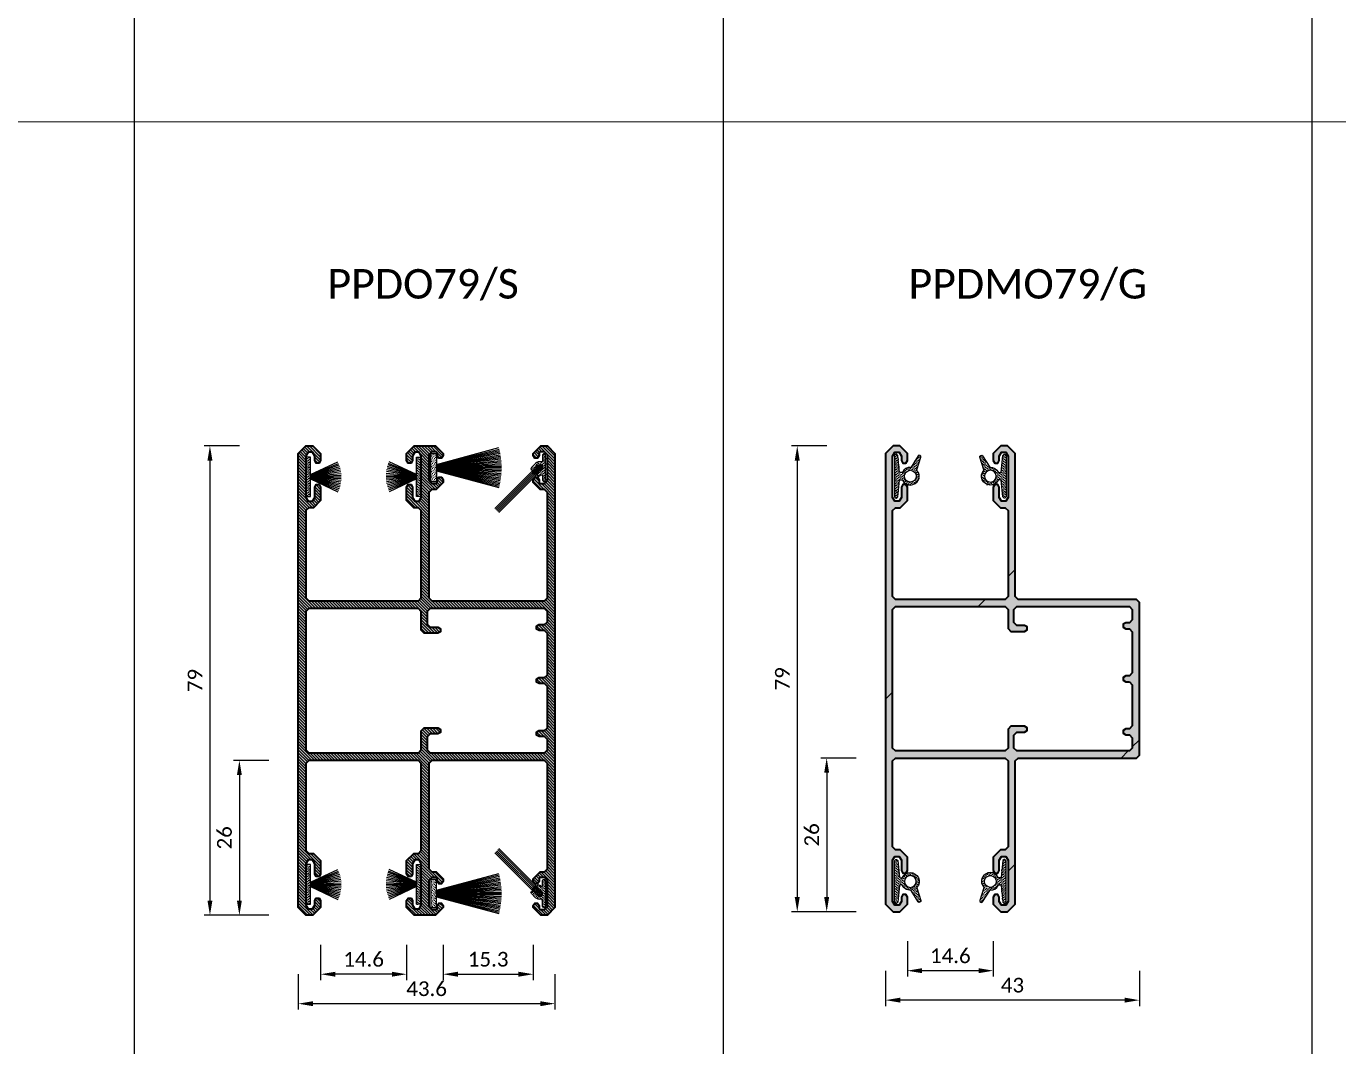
# Model space of a CAD drawing. Header units: millimetres. Extents: x 0 to 7790, y 0 to 17467.
# Drawn here: x 526.7 to 749.5, y 15013.8 to 15186.9 of the extents above; entities that cross this region are included whole.
import ezdxf

# ---------------------------------------------------------------- set-up
doc = ezdxf.new("R2010")
doc.units = ezdxf.units.MM
doc.header["$PDMODE"] = 35
doc.layers.get('0').update_dxf_attribs({"lineweight": 15})
for name, color, linetype, lineweight in [('_MB_kreskowanie_profile_0.09', 7, 'Continuous', 9), ('_MB_kreskowanie_uszczelki_0.09', 252, 'Continuous', 9), ('_MB_profile_0.25', 7, 'Continuous', 25), ('_MB_ramka_0.15', 124, 'Continuous', 15), ('_MB_solid', 7, 'Continuous', 9), ('_MB_tekst_0.25', 40, 'Continuous', 25), ('_MB_uszczelki_0.15', 140, 'Continuous', 15), ('_MB_wymiar_detal_0.09', 94, 'Continuous', 9)]:
    doc.layers.add(name, color=color, linetype=linetype, lineweight=lineweight)
doc.styles.add('_MB_Calibri_Light_2.5', font='calibril.ttf', dxfattribs={"height": 2.5})
doc.dimstyles.new('_MB_detal', dxfattribs={"dimscale": 10, "dimtxt": 2.5, "dimasz": 2.5, "dimexe": 1, "dimexo": 1, "dimgap": 1.25, "dimtad": 1, "dimdsep": 46, "dimtxsty": '_MB_Calibri_Light_2.5', "dimcen": -2.5, "dimclrd": 256, "dimclre": 256, "dimclrt": 40, "dimazin": 0, "dimtfac": 0.2, "dimtmove": 1, "dimatfit": 1, "dimfxl": 5, "dimfxlon": 1, "dimtolj": 1, "dimlwd": -1, "dimlwe": -1, "dimarcsym": 0})

# ---------------------------------------------------------------- blocks, each defined once
blk = doc.blocks.new('*D521')
at = {"layer": '_MB_wymiar_detal_0.09', "transparency": 16777216}
for p, q in [((567.93, 15062.28), (561.93, 15062.28)), ((562.93, 15059.78), (562.93, 15038.48)), ((567.93, 15035.98), (561.93, 15035.98))]:
    blk.add_line(p, q, dxfattribs=at)
for points in [[(562.51, 15059.78), (563.35, 15059.78), (562.93, 15062.28)], [(562.51, 15038.48), (563.35, 15038.48), (562.93, 15035.98)]]:
    blk.add_solid(points, dxfattribs=at)
at = {"layer": 'Defpoints', "color": 0, "transparency": 16777216}
for p in [(574.73, 15062.28), (562.93, 15035.98), (574.23, 15035.98)]:
    blk.add_point(p, dxfattribs=at)
at = {"layer": '_MB_wymiar_detal_0.09', "color": 40, "transparency": 16777216, "insert": (560.4, 15049.13), "char_height": 2.5, "attachment_point": 5, "rotation": 90, "style": '_MB_Calibri_Light_2.5'}
blk.add_mtext('26', dxfattribs=at)
blk = doc.blocks.new('*D522')
at = {"layer": '_MB_wymiar_detal_0.09', "transparency": 16777216}
for p, q in [((562.93, 15115.68), (556.93, 15115.68)), ((557.93, 15113.18), (557.93, 15038.48)), ((562.93, 15035.98), (556.93, 15035.98))]:
    blk.add_line(p, q, dxfattribs=at)
for points in [[(557.51, 15113.18), (558.35, 15113.18), (557.93, 15115.68)], [(557.51, 15038.48), (558.35, 15038.48), (557.93, 15035.98)]]:
    blk.add_solid(points, dxfattribs=at)
at = {"layer": 'Defpoints', "color": 0, "transparency": 16777216}
for p in [(574.81, 15115.68), (557.93, 15035.98), (574.23, 15035.98)]:
    blk.add_point(p, dxfattribs=at)
at = {"layer": '_MB_wymiar_detal_0.09', "color": 40, "transparency": 16777216, "insert": (555.4, 15075.83), "char_height": 2.5, "attachment_point": 5, "rotation": 90, "style": '_MB_Calibri_Light_2.5'}
blk.add_mtext('79', dxfattribs=at)
blk = doc.blocks.new('*D523')
at = {"layer": '_MB_wymiar_detal_0.09', "transparency": 16777216}
for p, q in [((576.73, 15030.98), (576.73, 15024.98)), ((591.33, 15030.98), (591.33, 15024.98)), ((588.83, 15025.98), (579.23, 15025.98))]:
    blk.add_line(p, q, dxfattribs=at)
for points in [[(579.23, 15026.4), (579.23, 15025.56), (576.73, 15025.98)], [(588.83, 15026.4), (588.83, 15025.56), (591.33, 15025.98)]]:
    blk.add_solid(points, dxfattribs=at)
at = {"layer": 'Defpoints', "color": 0, "transparency": 16777216}
for p in [(576.73, 15037.88), (591.33, 15037.88), (576.73, 15025.98)]:
    blk.add_point(p, dxfattribs=at)
at = {"layer": '_MB_wymiar_detal_0.09', "color": 40, "transparency": 16777216, "insert": (584.03, 15028.5), "char_height": 2.5, "attachment_point": 5, "style": '_MB_Calibri_Light_2.5'}
blk.add_mtext('14.6', dxfattribs=at)
blk = doc.blocks.new('*D524')
at = {"layer": '_MB_wymiar_detal_0.09', "transparency": 16777216}
for p, q in [((572.93, 15025.98), (572.93, 15019.98)), ((616.53, 15025.98), (616.53, 15019.98)), ((614.03, 15020.98), (575.43, 15020.98))]:
    blk.add_line(p, q, dxfattribs=at)
for points in [[(575.43, 15021.4), (575.43, 15020.56), (572.93, 15020.98)], [(614.03, 15021.4), (614.03, 15020.56), (616.53, 15020.98)]]:
    blk.add_solid(points, dxfattribs=at)
at = {"layer": 'Defpoints', "color": 0, "transparency": 16777216}
for p in [(572.93, 15037.28), (616.53, 15037.28), (572.93, 15020.98)]:
    blk.add_point(p, dxfattribs=at)
at = {"layer": '_MB_wymiar_detal_0.09', "color": 40, "transparency": 16777216, "insert": (594.73, 15023.51), "char_height": 2.5, "attachment_point": 5, "style": '_MB_Calibri_Light_2.5'}
blk.add_mtext('43.6', dxfattribs=at)
blk = doc.blocks.new('*D525')
at = {"layer": '_MB_wymiar_detal_0.09', "transparency": 16777216}
for p, q in [((597.53, 15030.98), (597.53, 15024.98)), ((612.83, 15030.98), (612.83, 15024.98)), ((600.03, 15025.98), (610.33, 15025.98))]:
    blk.add_line(p, q, dxfattribs=at)
for points in [[(600.03, 15026.4), (600.03, 15025.56), (597.53, 15025.98)], [(610.33, 15026.4), (610.33, 15025.56), (612.83, 15025.98)]]:
    blk.add_solid(points, dxfattribs=at)
at = {"layer": 'Defpoints', "color": 0, "transparency": 16777216}
for p in [(597.53, 15037.28), (612.83, 15037.28), (612.83, 15025.98)]:
    blk.add_point(p, dxfattribs=at)
at = {"layer": '_MB_wymiar_detal_0.09', "color": 40, "transparency": 16777216, "insert": (605.18, 15028.51), "char_height": 2.5, "attachment_point": 5, "style": '_MB_Calibri_Light_2.5'}
blk.add_mtext('15.3', dxfattribs=at)
blk = doc.blocks.new("-6.7'600")
at = {"layer": '_MB_kreskowanie_uszczelki_0.09', "transparency": 33554687}
h = blk.add_hatch(dxfattribs=at)
h.set_pattern_fill('DOTS', color=256, scale=0.2, angle=45, style=0)
h.paths.add_polyline_path([(0, 3.35), (0.8, 3.35), (0.8, -3.35), (0, -3.35)])
at = {"layer": '_MB_uszczelki_0.15'}
for p, q in [((0.8, 0.37), (5.44, 2.54)), ((0.8, 0.33), (5.55, 2.27)), ((0.8, 0.28), (5.66, 2)), ((0.8, 0.24), (5.75, 1.72)), ((0.8, 0.2), (5.82, 1.44)), ((0.8, 0.16), (5.89, 1.16)), ((0.8, 0.12), (5.94, 0.87)), ((0.8, 0.08), (5.97, 0.58)), ((0.8, 0.04), (5.99, 0.29)), ((0.8, 0), (6, 0)), ((0.8, -0.04), (5.99, -0.29)), ((0.8, -0.08), (5.97, -0.58)), ((0.8, -0.12), (5.94, -0.87)), ((0.8, -0.16), (5.89, -1.16)), ((0.8, -0.2), (5.82, -1.44)), ((0.8, -0.24), (5.75, -1.72)), ((0.8, -0.28), (5.66, -2)), ((0.8, -0.33), (5.55, -2.27)), ((0.8, -0.37), (5.44, -2.54))]:
    blk.add_line(p, q, dxfattribs=at)
blk.add_lwpolyline([(0, -3.35), (0.8, -3.35), (0.8, 3.35), (0, 3.35)], close=True, dxfattribs=at)
blk = doc.blocks.new('-PPDO79')
at = {"layer": '_MB_kreskowanie_profile_0.09', "transparency": 33554687}
h = blk.add_hatch(dxfattribs=at)
h.set_pattern_fill('JIS_WOOD', color=256, scale=0.5)
h.paths.add_polyline_path([(22.7, 14.05), (22.7, 28.85), (23.2, 29.35), (24, 29.35), (25.2, 30.55), (25.2, 32.85), (24.95, 33.28), (24.45, 33.28), (24.2, 32.85), (24.2, 31.1), (23.82, 30.45), (23.07, 30.45), (22.7, 31.1), (22.7, 38.1), (23.07, 38.75), (23.82, 38.75), (24.2, 38.1), (24.2, 37.35), (24.45, 36.92), (24.95, 36.92), (25.2, 37.35), (25.2, 38.55), (23.9, 39.85), (20.3, 39.85), (19, 38.55), (19, 38.2), (19.25, 37.77), (19.75, 37.77), (20, 38.2), (20, 38.65), (20.2, 38.85), (20.9, 38.85), (21.4, 38.35), (21.4, 33.95), (20.9, 33.45), (20.2, 33.45), (20, 33.65), (20, 34.1), (19.75, 34.53), (19.25, 34.53), (19, 34.1), (19, 33.65), (20.2, 32.45), (20.9, 32.45), (21.4, 31.95), (21.4, 14.05), (20.9, 13.55), (1.8, 13.55), (1.3, 14.05), (1.3, 31.95), (1.8, 32.45), (2.5, 32.45), (3.7, 33.65), (3.7, 34.1), (3.45, 34.53), (2.95, 34.53), (2.7, 34.1), (2.7, 33.65), (2.5, 33.45), (1.8, 33.45), (1.3, 33.95), (1.3, 38.35), (1.8, 38.85), (2.5, 38.85), (2.7, 38.65), (2.7, 38.2), (2.95, 37.77), (3.45, 37.77), (3.7, 38.2), (3.7, 38.55), (2.4, 39.85), (1.3, 39.85), (0, 38.55), (0, -38.55), (1.3, -39.85), (2.4, -39.85), (3.7, -38.55), (3.7, -38.2), (3.45, -37.77), (2.95, -37.77), (2.7, -38.2), (2.7, -38.65), (2.5, -38.85), (1.8, -38.85), (1.3, -38.35), (1.3, -33.95), (1.8, -33.45), (2.5, -33.45), (2.7, -33.65), (2.7, -34.1), (2.95, -34.53), (3.45, -34.53), (3.7, -34.1), (3.7, -33.65), (2.5, -32.45), (1.8, -32.45), (1.3, -31.95), (1.3, -14.05), (1.8, -13.55), (20.9, -13.55), (21.4, -14.05), (21.4, -31.95), (20.9, -32.45), (20.2, -32.45), (19, -33.65), (19, -34.1), (19.25, -34.53), (19.75, -34.53), (20, -34.1), (20, -33.65), (20.2, -33.45), (20.9, -33.45), (21.4, -33.95), (21.4, -38.35), (20.9, -38.85), (20.2, -38.85), (20, -38.65), (20, -38.2), (19.75, -37.77), (19.25, -37.77), (19, -38.2), (19, -38.55), (20.3, -39.85), (23.9, -39.85), (25.2, -38.55), (25.2, -37.35), (24.95, -36.92), (24.45, -36.92), (24.2, -37.35), (24.2, -38.1), (23.82, -38.75), (23.07, -38.75), (22.7, -38.1), (22.7, -31.1), (23.07, -30.45), (23.82, -30.45), (24.2, -31.1), (24.2, -32.85), (24.45, -33.28), (24.95, -33.28), (25.2, -32.85), (25.2, -30.55), (24, -29.35), (23.2, -29.35), (22.7, -28.85), (22.7, -14.05), (23.2, -13.55), (41.8, -13.55), (42.3, -14.05), (42.3, -28.85), (41.8, -29.35), (41, -29.35), (39.8, -30.55), (39.8, -32.85), (40.05, -33.28), (40.55, -33.28), (40.8, -32.85), (40.8, -31.1), (41.17, -30.45), (41.92, -30.45), (42.3, -31.1), (42.3, -38.1), (41.92, -38.75), (41.17, -38.75), (40.8, -38.1), (40.8, -37.35), (40.55, -36.92), (40.05, -36.92), (39.8, -37.35), (39.8, -38.55), (41.1, -39.85), (42.3, -39.85), (43.6, -38.55), (43.6, 38.55), (42.3, 39.85), (41.1, 39.85), (39.8, 38.55), (39.8, 37.35), (40.05, 36.92), (40.55, 36.92), (40.8, 37.35), (40.8, 38.1), (41.17, 38.75), (41.92, 38.75), (42.3, 38.1), (42.3, 31.1), (41.92, 30.45), (41.17, 30.45), (40.8, 31.1), (40.8, 32.85), (40.55, 33.28), (40.05, 33.28), (39.8, 32.85), (39.8, 30.55), (41, 29.35), (41.8, 29.35), (42.3, 28.85), (42.3, 14.05), (41.8, 13.55), (23.2, 13.55)])
h.paths.add_polyline_path([(23.2, 12.25), (41.8, 12.25), (42.3, 11.75), (42.3, -11.75), (41.8, -12.25), (23.2, -12.25), (22.7, -11.75), (22.7, -8.55), (22.2, -8.05), (19.9, -8.05), (19.47, -8.3), (19.47, -8.8), (19.9, -9.05), (21.2, -9.05), (21.7, -9.55), (21.7, -11.75), (21.2, -12.25), (1.8, -12.25), (1.3, -11.75), (1.3, -10), (1.8, -9.5), (2.7, -9.5), (3.13, -9.25), (3.13, -8.75), (2.7, -8.5), (1.8, -8.5), (1.3, -8), (1.3, -1), (1.8, -0.5), (2.7, -0.5), (3.13, -0.25), (3.13, 0.25), (2.7, 0.5), (1.8, 0.5), (1.3, 1), (1.3, 8), (1.8, 8.5), (2.7, 8.5), (3.13, 8.75), (3.13, 9.25), (2.7, 9.5), (1.8, 9.5), (1.3, 10), (1.3, 11.75), (1.8, 12.25), (21.2, 12.25), (21.7, 11.75), (21.7, 9.55), (21.2, 9.05), (19.9, 9.05), (19.47, 8.8), (19.47, 8.3), (19.9, 8.05), (22.2, 8.05), (22.7, 8.55), (22.7, 11.75)], flags=16)
at = {"layer": '_MB_solid', "transparency": 33554687}
h = blk.add_hatch(color=256, dxfattribs=at)
h.dxf.hatch_style = 1
h.paths.add_polyline_path([(1.3, 31.95), (1.8, 32.45), (2.5, 32.45), (3.7, 33.65), (3.7, 34.1), (3.45, 34.53), (2.95, 34.53), (2.7, 34.1), (2.7, 33.65), (2.5, 33.45), (1.8, 33.45), (1.3, 33.95), (1.3, 38.35), (1.8, 38.85), (2.5, 38.85), (2.7, 38.65), (2.7, 38.2), (2.95, 37.77), (3.45, 37.77), (3.7, 38.2), (3.7, 38.55), (2.4, 39.85), (1.3, 39.85), (0, 38.55), (0, -38.55), (1.3, -39.85), (2.4, -39.85), (3.7, -38.55), (3.7, -38.2), (3.45, -37.77), (2.95, -37.77), (2.7, -38.2), (2.7, -38.65), (2.5, -38.85), (1.8, -38.85), (1.3, -38.35), (1.3, -33.95), (1.8, -33.45), (2.5, -33.45), (2.7, -33.65), (2.7, -34.1), (2.95, -34.53), (3.45, -34.53), (3.7, -34.1), (3.7, -33.65), (2.5, -32.45), (1.8, -32.45), (1.3, -31.95), (1.3, -14.05), (1.8, -13.55), (20.9, -13.55), (21.4, -14.05), (21.4, -31.95), (20.9, -32.45), (20.2, -32.45), (19, -33.65), (19, -34.1), (19.25, -34.53), (19.75, -34.53), (20, -34.1), (20, -33.65), (20.2, -33.45), (20.9, -33.45), (21.4, -33.95), (21.4, -38.35), (20.9, -38.85), (20.2, -38.85), (20, -38.65), (20, -38.2), (19.75, -37.77), (19.25, -37.77), (19, -38.2), (19, -38.55), (20.3, -39.85), (23.9, -39.85), (25.2, -38.55), (25.2, -37.35), (24.95, -36.92), (24.45, -36.92), (24.2, -37.35), (24.2, -38.1), (23.82, -38.75), (23.07, -38.75), (22.7, -38.1), (22.7, -31.1), (23.07, -30.45), (23.82, -30.45), (24.2, -31.1), (24.2, -32.85), (24.45, -33.28), (24.95, -33.28), (25.2, -32.85), (25.2, -30.55), (24, -29.35), (23.2, -29.35), (22.7, -28.85), (22.7, -14.05), (23.2, -13.55), (41.8, -13.55), (42.3, -14.05), (42.3, -28.85), (41.8, -29.35), (41, -29.35), (39.8, -30.55), (39.8, -32.85), (40.05, -33.28), (40.55, -33.28), (40.8, -32.85), (40.8, -31.1), (41.17, -30.45), (41.92, -30.45), (42.3, -31.1), (42.3, -38.1), (41.92, -38.75), (41.17, -38.75), (40.8, -38.1), (40.8, -37.35), (40.55, -36.92), (40.05, -36.92), (39.8, -37.35), (39.8, -38.55), (41.1, -39.85), (42.3, -39.85), (43.6, -38.55), (43.6, 38.55), (42.3, 39.85), (41.1, 39.85), (39.8, 38.55), (39.8, 37.35), (40.05, 36.92), (40.55, 36.92), (40.8, 37.35), (40.8, 38.1), (41.17, 38.75), (41.92, 38.75), (42.3, 38.1), (42.3, 31.1), (41.92, 30.45), (41.17, 30.45), (40.8, 31.1), (40.8, 32.85), (40.55, 33.28), (40.05, 33.28), (39.8, 32.85), (39.8, 30.55), (41, 29.35), (41.8, 29.35), (42.3, 28.85), (42.3, 14.05), (41.8, 13.55), (23.2, 13.55), (22.7, 14.05), (22.7, 28.85), (23.2, 29.35), (24, 29.35), (25.2, 30.55), (25.2, 32.85), (24.95, 33.28), (24.45, 33.28), (24.2, 32.85), (24.2, 31.1), (23.82, 30.45), (23.07, 30.45), (22.7, 31.1), (22.7, 38.1), (23.07, 38.75), (23.82, 38.75), (24.2, 38.1), (24.2, 37.35), (24.45, 36.92), (24.95, 36.92), (25.2, 37.35), (25.2, 38.55), (23.9, 39.85), (20.3, 39.85), (19, 38.55), (19, 38.2), (19.25, 37.77), (19.75, 37.77), (20, 38.2), (20, 38.65), (20.2, 38.85), (20.9, 38.85), (21.4, 38.35), (21.4, 33.95), (20.9, 33.45), (20.2, 33.45), (20, 33.65), (20, 34.1), (19.75, 34.53), (19.25, 34.53), (19, 34.1), (19, 33.65), (20.2, 32.45), (20.9, 32.45), (21.4, 31.95), (21.4, 14.05), (20.9, 13.55), (1.8, 13.55), (1.3, 14.05)])
h.paths.add_polyline_path([(1.8, 12.25), (21.2, 12.25), (21.7, 11.75), (21.7, 9.55), (21.2, 9.05), (19.9, 9.05), (19.47, 8.8), (19.47, 8.3), (19.9, 8.05), (22.2, 8.05), (22.7, 8.55), (22.7, 11.75), (23.2, 12.25), (41.8, 12.25), (42.3, 11.75), (42.3, -11.75), (41.8, -12.25), (23.2, -12.25), (22.7, -11.75), (22.7, -8.55), (22.2, -8.05), (19.9, -8.05), (19.47, -8.3), (19.47, -8.8), (19.9, -9.05), (21.2, -9.05), (21.7, -9.55), (21.7, -11.75), (21.2, -12.25), (1.8, -12.25), (1.3, -11.75), (1.3, -10), (1.8, -9.5), (2.7, -9.5), (3.13, -9.25), (3.13, -8.75), (2.7, -8.5), (1.8, -8.5), (1.3, -8), (1.3, -1), (1.8, -0.5), (2.7, -0.5), (3.13, -0.25), (3.13, 0.25), (2.7, 0.5), (1.8, 0.5), (1.3, 1), (1.3, 8), (1.8, 8.5), (2.7, 8.5), (3.13, 8.75), (3.13, 9.25), (2.7, 9.5), (1.8, 9.5), (1.3, 10), (1.3, 11.75)], flags=16)
at = {"layer": '_MB_profile_0.25'}
for points in [[(40.8, -38.1), (40.8, -37.35), (40.55, -36.92), (40.05, -36.92), (39.8, -37.35), (39.8, -38.55), (41.1, -39.85), (42.3, -39.85), (43.6, -38.55), (43.6, 38.55), (42.3, 39.85), (41.1, 39.85), (39.8, 38.55), (39.8, 37.35), (40.05, 36.92), (40.55, 36.92), (40.8, 37.35), (40.8, 38.1), (41.17, 38.75), (41.92, 38.75), (42.3, 38.1), (42.3, 31.1), (41.92, 30.45), (41.17, 30.45), (40.8, 31.1), (40.8, 32.85), (40.55, 33.28), (40.05, 33.28), (39.8, 32.85), (39.8, 30.55), (41, 29.35), (41.8, 29.35), (42.3, 28.85), (42.3, 14.05), (41.8, 13.55), (23.2, 13.55), (22.7, 14.05), (22.7, 28.85), (23.2, 29.35), (24, 29.35), (25.2, 30.55), (25.2, 32.85), (24.95, 33.28), (24.45, 33.28), (24.2, 32.85), (24.2, 31.1), (23.82, 30.45), (23.07, 30.45), (22.7, 31.1), (22.7, 38.1), (23.07, 38.75), (23.82, 38.75), (24.2, 38.1), (24.2, 37.35), (24.45, 36.92), (24.95, 36.92), (25.2, 37.35), (25.2, 38.55), (23.9, 39.85), (20.3, 39.85), (19, 38.55), (19, 38.2), (19.25, 37.77), (19.75, 37.77), (20, 38.2), (20, 38.65), (20.2, 38.85), (20.9, 38.85), (21.4, 38.35), (21.4, 33.95), (20.9, 33.45), (20.2, 33.45), (20, 33.65), (20, 34.1), (19.75, 34.53), (19.25, 34.53), (19, 34.1), (19, 33.65), (20.2, 32.45), (20.9, 32.45), (21.4, 31.95), (21.4, 14.05), (20.9, 13.55), (1.8, 13.55), (1.3, 14.05), (1.3, 31.95), (1.8, 32.45), (2.5, 32.45), (3.7, 33.65), (3.7, 34.1), (3.45, 34.53), (2.95, 34.53), (2.7, 34.1), (2.7, 33.65), (2.5, 33.45), (1.8, 33.45), (1.3, 33.95), (1.3, 38.35), (1.8, 38.85), (2.5, 38.85), (2.7, 38.65), (2.7, 38.2), (2.95, 37.77), (3.45, 37.77), (3.7, 38.2), (3.7, 38.55), (2.4, 39.85), (1.3, 39.85), (0, 38.55), (0, -38.55), (1.3, -39.85), (2.4, -39.85), (3.7, -38.55), (3.7, -38.2), (3.45, -37.77), (2.95, -37.77), (2.7, -38.2), (2.7, -38.65), (2.5, -38.85), (1.8, -38.85), (1.3, -38.35), (1.3, -33.95), (1.8, -33.45), (2.5, -33.45), (2.7, -33.65), (2.7, -34.1), (2.95, -34.53), (3.45, -34.53), (3.7, -34.1), (3.7, -33.65), (2.5, -32.45), (1.8, -32.45), (1.3, -31.95), (1.3, -14.05), (1.8, -13.55), (20.9, -13.55), (21.4, -14.05), (21.4, -31.95), (20.9, -32.45), (20.2, -32.45), (19, -33.65), (19, -34.1), (19.25, -34.53), (19.75, -34.53), (20, -34.1), (20, -33.65), (20.2, -33.45), (20.9, -33.45), (21.4, -33.95), (21.4, -38.35), (20.9, -38.85), (20.2, -38.85), (20, -38.65), (20, -38.2), (19.75, -37.77), (19.25, -37.77), (19, -38.2), (19, -38.55), (20.3, -39.85), (23.9, -39.85), (25.2, -38.55), (25.2, -37.35), (24.95, -36.92), (24.45, -36.92), (24.2, -37.35), (24.2, -38.1), (23.82, -38.75), (23.07, -38.75), (22.7, -38.1), (22.7, -31.1), (23.07, -30.45), (23.82, -30.45), (24.2, -31.1), (24.2, -32.85), (24.45, -33.28), (24.95, -33.28), (25.2, -32.85), (25.2, -30.55), (24, -29.35), (23.2, -29.35), (22.7, -28.85), (22.7, -14.05), (23.2, -13.55), (41.8, -13.55), (42.3, -14.05), (42.3, -28.85), (41.8, -29.35), (41, -29.35), (39.8, -30.55), (39.8, -32.85), (40.05, -33.28), (40.55, -33.28), (40.8, -32.85), (40.8, -31.1), (41.17, -30.45), (41.92, -30.45), (42.3, -31.1), (42.3, -38.1), (41.92, -38.75), (41.17, -38.75)], [(19.9, -9.05), (21.2, -9.05), (21.7, -9.55), (21.7, -11.75), (21.2, -12.25), (1.8, -12.25), (1.3, -11.75), (1.3, -10), (1.8, -9.5), (2.7, -9.5), (3.13, -9.25), (3.13, -8.75), (2.7, -8.5), (1.8, -8.5), (1.3, -8), (1.3, -1), (1.8, -0.5), (2.7, -0.5), (3.13, -0.25), (3.13, 0.25), (2.7, 0.5), (1.8, 0.5), (1.3, 1), (1.3, 8), (1.8, 8.5), (2.7, 8.5), (3.13, 8.75), (3.13, 9.25), (2.7, 9.5), (1.8, 9.5), (1.3, 10), (1.3, 11.75), (1.8, 12.25), (21.2, 12.25), (21.7, 11.75), (21.7, 9.55), (21.2, 9.05), (19.9, 9.05), (19.47, 8.8), (19.47, 8.3), (19.9, 8.05), (22.2, 8.05), (22.7, 8.55), (22.7, 11.75), (23.2, 12.25), (41.8, 12.25), (42.3, 11.75), (42.3, -11.75), (41.8, -12.25), (23.2, -12.25), (22.7, -11.75), (22.7, -8.55), (22.2, -8.05), (19.9, -8.05), (19.47, -8.3), (19.47, -8.8)]]:
    blk.add_lwpolyline(points, close=True, dxfattribs=at)
blk = doc.blocks.new("-4.8'1200")
at = {"layer": '_MB_kreskowanie_uszczelki_0.09', "transparency": 33554687}
h = blk.add_hatch(dxfattribs=at)
h.set_pattern_fill('DOTS', color=256, scale=0.2, angle=45, style=0)
h.paths.add_polyline_path([(0, 2.4), (-1, 2.4), (-1, -2.4), (0, -2.4)])
h = blk.add_hatch(dxfattribs=at)
h.set_pattern_fill('DOTS', color=256, scale=0.2, angle=45, style=0)
h.set_pattern_definition([(45, (0, 0), (-11.225, 33.676), [0, -31.75])])
h.paths.add_polyline_path([(0, 2.4), (-1, 2.4), (-1, -2.4), (0, -2.4)])
at = {"layer": '_MB_uszczelki_0.15'}
for p, q in [((-1, 0.4), (-11.77, 2.44)), ((-1, 0.44), (-11.72, 2.68)), ((-1, 0.48), (-11.67, 2.92)), ((-1, 0.52), (-11.61, 3.15)), ((-1, 0.56), (-11.55, 3.39)), ((-1, 0.04), (-12, 0.24)), ((-1, 0), (-12, 0)), ((-1, 0), (-12, 0)), ((-1, 0.08), (-11.99, 0.49)), ((-1, 0.12), (-11.98, 0.73)), ((-1, 0.16), (-11.96, 0.98)), ((-1, 0.2), (-11.94, 1.22)), ((-1, 0.24), (-11.92, 1.47)), ((-1, 0.28), (-11.89, 1.71)), ((-1, 0.32), (-11.85, 1.95)), ((-1, 0.36), (-11.81, 2.19)), ((-1, -0.04), (-12, -0.24)), ((-1, -0.08), (-11.99, -0.49)), ((-1, -0.12), (-11.98, -0.73)), ((-1, -0.16), (-11.96, -0.98)), ((-1, -0.2), (-11.94, -1.22)), ((-1, -0.24), (-11.92, -1.47)), ((-1, -0.28), (-11.89, -1.71)), ((-1, -0.32), (-11.85, -1.95)), ((-1, -0.36), (-11.81, -2.19)), ((-1, -0.4), (-11.77, -2.44)), ((-1, -0.44), (-11.72, -2.68)), ((-1, -0.48), (-11.67, -2.92)), ((-1, -0.52), (-11.61, -3.15)), ((-1, -0.56), (-11.55, -3.39))]:
    blk.add_line(p, q, dxfattribs=at)
blk.add_lwpolyline([(-1, -2.4), (-1, 2.4), (0, 2.4), (0, -2.4)], close=True, dxfattribs=at)
blk = doc.blocks.new("-4.8'1100")
at = {"layer": '_MB_kreskowanie_uszczelki_0.09', "transparency": 33554687}
h = blk.add_hatch(dxfattribs=at)
h.set_pattern_fill('DOTS', color=256, scale=0.2, angle=45)
h.paths.add_polyline_path([(0.54, -1.05), (0.63, -0.97), (0.75, -0.97, 0.265507), (1.71, -0.71), (2.41, 0), (2.48, 0.24), (2.3, 0.42), (2.06, 0.35), (1.35, -0.35, -1), (0.65, 0.35), (1.36, 1.06), (1.42, 1.3), (1.24, 1.48), (1, 1.42), (0.84, 1.26), (0.7, 1.2), (0.56, 1.26), (0.5, 1.4), (0.5, 2.15), (0.38, 2.37), (0.12, 2.37), (0, 2.15), (0, -2.15), (0.12, -2.37), (0.38, -2.37), (0.5, -2.15), (0.5, -1.16)])
at = {"layer": '_MB_uszczelki_0.15'}
for points in [[(8.09, 7.45), (0.51, -0.13)], [(8.27, 7.27), (0.64, -0.35)], [(8.44, 7.09), (0.87, -0.48)], [(1.35, 1.06), (7.92, 7.63)], [(2.06, 0.35), (8.62, 6.91)]]:
    blk.add_lwpolyline(points, dxfattribs=at)
blk.add_lwpolyline([(1, 1.42), (0.84, 1.26), (0.7, 1.2), (0.56, 1.26), (0.5, 1.4), (0.5, 2.15), (0.38, 2.37), (0.12, 2.37), (0, 2.15), (0, -2.15), (0.12, -2.37), (0.38, -2.37), (0.5, -2.15), (0.5, -1.16), (0.54, -1.05), (0.63, -0.97), (0.75, -0.97, 0.265507), (1.71, -0.71), (2.41, 0), (2.48, 0.24), (2.3, 0.42), (2.06, 0.35), (1.35, -0.35, -1), (0.65, 0.35), (1.36, 1.06), (1.42, 1.3), (1.24, 1.48)], format="xyb", close=True, dxfattribs=at)
for centre, radius in [((1, 0), 0.5), ((1, 0), 0.5), ((1, 0), 0.5), ((1, 0), 0.35), ((1, 0), 0.25), ((1, 0), 0.15), ((1.71, 0.71), 0.5), ((1.71, 0.71), 0.35), ((1.71, 0.71), 0.25)]:
    blk.add_circle(centre, radius, dxfattribs=at)
blk = doc.blocks.new("-PPDO79'S")
at = {"xscale": -1}
for name, p in [('-PPDO79', (0, 0)), ("-6.7'600", (-22.7, 34.6)), ("-4.8'1100", (-1.6, -36.15)), ("-6.7'600", (-22.7, -34.6)), ("-4.8'1200", (-21.1, -36.15))]:
    blk.add_blockref(name, p, dxfattribs=at)
for p in [(-42.3, 34.6), (-42.3, -34.6)]:
    blk.add_blockref("-6.7'600", p)
at = {"rotation": 180}
for name, p in [("-4.8'1200", (-21.1, 36.15)), ("-4.8'1100", (-1.6, 36.15))]:
    blk.add_blockref(name, p, dxfattribs=at)
blk = doc.blocks.new('*D526')
at = {"layer": '_MB_wymiar_detal_0.09', "transparency": 16777216}
for p, q in [((662.67, 15115.68), (656.67, 15115.68)), ((657.67, 15113.18), (657.67, 15039.08)), ((662.67, 15036.58), (656.67, 15036.58))]:
    blk.add_line(p, q, dxfattribs=at)
for points in [[(657.25, 15113.18), (658.09, 15113.18), (657.67, 15115.68)], [(657.25, 15039.08), (658.09, 15039.08), (657.67, 15036.58)]]:
    blk.add_solid(points, dxfattribs=at)
at = {"layer": 'Defpoints', "color": 0, "transparency": 16777216}
for p in [(673.97, 15115.68), (657.67, 15036.58), (673.97, 15036.58)]:
    blk.add_point(p, dxfattribs=at)
at = {"layer": '_MB_wymiar_detal_0.09', "color": 40, "transparency": 16777216, "insert": (655.14, 15076.13), "char_height": 2.5, "attachment_point": 5, "rotation": 90, "style": '_MB_Calibri_Light_2.5'}
blk.add_mtext('79', dxfattribs=at)
blk = doc.blocks.new('*D527')
at = {"layer": '_MB_wymiar_detal_0.09', "transparency": 16777216}
for p, q in [((676.37, 15031.58), (676.37, 15025.58)), ((690.97, 15031.58), (690.97, 15025.58)), ((688.47, 15026.58), (678.87, 15026.58))]:
    blk.add_line(p, q, dxfattribs=at)
for points in [[(678.87, 15027), (678.87, 15026.16), (676.37, 15026.58)], [(688.47, 15027), (688.47, 15026.16), (690.97, 15026.58)]]:
    blk.add_solid(points, dxfattribs=at)
at = {"layer": 'Defpoints', "color": 0, "transparency": 16777216}
for p in [(676.37, 15037.88), (690.97, 15037.88), (676.37, 15026.58)]:
    blk.add_point(p, dxfattribs=at)
at = {"layer": '_MB_wymiar_detal_0.09', "color": 40, "transparency": 16777216, "insert": (683.67, 15029.1), "char_height": 2.5, "attachment_point": 5, "style": '_MB_Calibri_Light_2.5'}
blk.add_mtext('14.6', dxfattribs=at)
blk = doc.blocks.new('*D528')
at = {"layer": '_MB_wymiar_detal_0.09', "transparency": 16777216}
for p, q in [((672.67, 15026.58), (672.67, 15020.58)), ((715.77, 15026.58), (715.77, 15020.58)), ((713.27, 15021.58), (675.17, 15021.58))]:
    blk.add_line(p, q, dxfattribs=at)
for points in [[(675.17, 15022), (675.17, 15021.16), (672.67, 15021.58)], [(713.27, 15022), (713.27, 15021.16), (715.77, 15021.58)]]:
    blk.add_solid(points, dxfattribs=at)
at = {"layer": 'Defpoints', "color": 0, "transparency": 16777216}
for p in [(715.77, 15063.18), (672.67, 15037.88), (672.67, 15021.58)]:
    blk.add_point(p, dxfattribs=at)
at = {"layer": '_MB_wymiar_detal_0.09', "color": 40, "transparency": 16777216, "insert": (694.22, 15024.11), "char_height": 2.5, "attachment_point": 5, "style": '_MB_Calibri_Light_2.5'}
blk.add_mtext('43', dxfattribs=at)
blk = doc.blocks.new('*D529')
at = {"layer": '_MB_wymiar_detal_0.09', "transparency": 16777216}
for p, q in [((667.67, 15062.68), (661.67, 15062.68)), ((662.67, 15060.18), (662.67, 15039.08)), ((667.67, 15036.58), (661.67, 15036.58))]:
    blk.add_line(p, q, dxfattribs=at)
for points in [[(662.25, 15060.18), (663.09, 15060.18), (662.67, 15062.68)], [(662.25, 15039.08), (663.09, 15039.08), (662.67, 15036.58)]]:
    blk.add_solid(points, dxfattribs=at)
at = {"layer": 'Defpoints', "color": 0, "transparency": 16777216}
for p in [(674.37, 15062.68), (662.67, 15036.58), (673.97, 15036.58)]:
    blk.add_point(p, dxfattribs=at)
at = {"layer": '_MB_wymiar_detal_0.09', "color": 40, "transparency": 16777216, "insert": (660.14, 15049.63), "char_height": 2.5, "attachment_point": 5, "rotation": 90, "style": '_MB_Calibri_Light_2.5'}
blk.add_mtext('26', dxfattribs=at)
blk = doc.blocks.new('-PPDMO79')
at = {"layer": '_MB_kreskowanie_profile_0.09', "transparency": 33554687}
h = blk.add_hatch(dxfattribs=at)
h.set_pattern_fill('JIS_WOOD', color=256, scale=0.5)
h.set_pattern_definition([(45, (0, 0), (-25, 25), [])])
h.paths.add_polyline_path([(-20.6, 13.45), (-21.1, 13.95), (-21.1, 38.25), (-22.4, 39.55), (-23.5, 39.55), (-24.8, 38.25), (-24.8, 37.05), (-24.55, 36.62), (-24.05, 36.62), (-23.8, 37.05), (-23.8, 37.8), (-23.42, 38.45), (-22.67, 38.45), (-22.3, 37.8), (-22.3, 30.8), (-22.67, 30.15), (-23.42, 30.15), (-23.8, 30.8), (-23.8, 32.55), (-24.05, 32.98), (-24.55, 32.98), (-24.8, 32.55), (-24.8, 30.25), (-23.6, 29.05), (-22.8, 29.05), (-22.3, 28.55), (-22.3, 13.95), (-22.8, 13.45), (-41.4, 13.45), (-41.9, 13.95), (-41.9, 28.55), (-41.4, 29.05), (-40.6, 29.05), (-39.4, 30.25), (-39.4, 32.55), (-39.65, 32.98), (-40.15, 32.98), (-40.4, 32.55), (-40.4, 30.8), (-40.77, 30.15), (-41.52, 30.15), (-41.9, 30.8), (-41.9, 37.8), (-41.52, 38.45), (-40.77, 38.45), (-40.4, 37.8), (-40.4, 37.05), (-40.15, 36.62), (-39.65, 36.62), (-39.4, 37.05), (-39.4, 38.25), (-40.7, 39.55), (-41.8, 39.55), (-43.1, 38.25), (-43.1, -38.25), (-41.8, -39.55), (-40.7, -39.55), (-39.4, -38.25), (-39.4, -37.05), (-39.65, -36.62), (-40.15, -36.62), (-40.4, -37.05), (-40.4, -37.8), (-40.77, -38.45), (-41.52, -38.45), (-41.9, -37.8), (-41.9, -30.8), (-41.52, -30.15), (-40.77, -30.15), (-40.4, -30.8), (-40.4, -32.55), (-40.15, -32.98), (-39.65, -32.98), (-39.4, -32.55), (-39.4, -30.25), (-40.6, -29.05), (-41.4, -29.05), (-41.9, -28.55), (-41.9, -13.95), (-41.4, -13.45), (-22.8, -13.45), (-22.3, -13.95), (-22.3, -28.55), (-22.8, -29.05), (-23.6, -29.05), (-24.8, -30.25), (-24.8, -32.55), (-24.55, -32.98), (-24.05, -32.98), (-23.8, -32.55), (-23.8, -30.8), (-23.42, -30.15), (-22.67, -30.15), (-22.3, -30.8), (-22.3, -37.8), (-22.67, -38.45), (-23.42, -38.45), (-23.8, -37.8), (-23.8, -37.05), (-24.05, -36.62), (-24.55, -36.62), (-24.8, -37.05), (-24.8, -38.25), (-23.5, -39.55), (-22.4, -39.55), (-21.1, -38.25), (-21.1, -13.95), (-20.6, -13.45), (-0.5, -13.45), (0, -12.95), (0, 12.95), (-0.5, 13.45)])
h.paths.add_polyline_path([(-1.7, 12.25), (-1.2, 11.75), (-1.2, 10), (-1.7, 9.5), (-2.3, 9.5), (-2.73, 9.25), (-2.73, 8.75), (-2.3, 8.5), (-1.7, 8.5), (-1.2, 8), (-1.2, 1), (-1.7, 0.5), (-2.3, 0.5), (-2.73, 0.25), (-2.73, -0.25), (-2.3, -0.5), (-1.7, -0.5), (-1.2, -1), (-1.2, -8), (-1.7, -8.5), (-2.3, -8.5), (-2.73, -8.75), (-2.73, -9.25), (-2.3, -9.5), (-1.7, -9.5), (-1.2, -10), (-1.2, -11.75), (-1.7, -12.25), (-20.8, -12.25), (-21.3, -11.75), (-21.3, -9.55), (-20.8, -9.05), (-19.5, -9.05), (-19.07, -8.8), (-19.07, -8.3), (-19.5, -8.05), (-21.8, -8.05), (-22.3, -8.55), (-22.3, -11.75), (-22.8, -12.25), (-41.4, -12.25), (-41.9, -11.75), (-41.9, 11.75), (-41.4, 12.25), (-22.8, 12.25), (-22.3, 11.75), (-22.3, 8.55), (-21.8, 8.05), (-19.5, 8.05), (-19.07, 8.3), (-19.07, 8.8), (-19.5, 9.05), (-20.8, 9.05), (-21.3, 9.55), (-21.3, 11.75), (-20.8, 12.25)], flags=16)
at = {"layer": '_MB_solid', "transparency": 33554687}
h = blk.add_hatch(color=256, dxfattribs=at)
h.dxf.hatch_style = 1
h.paths.add_polyline_path([(-41.4, 13.45), (-41.9, 13.95), (-41.9, 28.55), (-41.4, 29.05), (-40.6, 29.05), (-39.4, 30.25), (-39.4, 32.55), (-39.65, 32.98), (-40.15, 32.98), (-40.4, 32.55), (-40.4, 30.8), (-40.77, 30.15), (-41.52, 30.15), (-41.9, 30.8), (-41.9, 37.8), (-41.52, 38.45), (-40.77, 38.45), (-40.4, 37.8), (-40.4, 37.05), (-40.15, 36.62), (-39.65, 36.62), (-39.4, 37.05), (-39.4, 38.25), (-40.7, 39.55), (-41.8, 39.55), (-43.1, 38.25), (-43.1, -38.25), (-41.8, -39.55), (-40.7, -39.55), (-39.4, -38.25), (-39.4, -37.05), (-39.65, -36.62), (-40.15, -36.62), (-40.4, -37.05), (-40.4, -37.8), (-40.77, -38.45), (-41.52, -38.45), (-41.9, -37.8), (-41.9, -30.8), (-41.52, -30.15), (-40.77, -30.15), (-40.4, -30.8), (-40.4, -32.55), (-40.15, -32.98), (-39.65, -32.98), (-39.4, -32.55), (-39.4, -30.25), (-40.6, -29.05), (-41.4, -29.05), (-41.9, -28.55), (-41.9, -13.95), (-41.4, -13.45), (-22.8, -13.45), (-22.3, -13.95), (-22.3, -28.55), (-22.8, -29.05), (-23.6, -29.05), (-24.8, -30.25), (-24.8, -32.55), (-24.55, -32.98), (-24.05, -32.98), (-23.8, -32.55), (-23.8, -30.8), (-23.42, -30.15), (-22.67, -30.15), (-22.3, -30.8), (-22.3, -37.8), (-22.67, -38.45), (-23.42, -38.45), (-23.8, -37.8), (-23.8, -37.05), (-24.05, -36.62), (-24.55, -36.62), (-24.8, -37.05), (-24.8, -38.25), (-23.5, -39.55), (-22.4, -39.55), (-21.1, -38.25), (-21.1, -13.95), (-20.6, -13.45), (-0.5, -13.45), (0, -12.95), (0, 12.95), (-0.5, 13.45), (-20.6, 13.45), (-21.1, 13.95), (-21.1, 38.25), (-22.4, 39.55), (-23.5, 39.55), (-24.8, 38.25), (-24.8, 37.05), (-24.55, 36.62), (-24.05, 36.62), (-23.8, 37.05), (-23.8, 37.8), (-23.42, 38.45), (-22.67, 38.45), (-22.3, 37.8), (-22.3, 30.8), (-22.67, 30.15), (-23.42, 30.15), (-23.8, 30.8), (-23.8, 32.55), (-24.05, 32.98), (-24.55, 32.98), (-24.8, 32.55), (-24.8, 30.25), (-23.6, 29.05), (-22.8, 29.05), (-22.3, 28.55), (-22.3, 13.95), (-22.8, 13.45)])
h.paths.add_polyline_path([(-22.8, 12.25), (-22.3, 11.75), (-22.3, 8.55), (-21.8, 8.05), (-19.5, 8.05), (-19.07, 8.3), (-19.07, 8.8), (-19.5, 9.05), (-20.8, 9.05), (-21.3, 9.55), (-21.3, 11.75), (-20.8, 12.25), (-1.7, 12.25), (-1.2, 11.75), (-1.2, 10), (-1.7, 9.5), (-2.3, 9.5), (-2.73, 9.25), (-2.73, 8.75), (-2.3, 8.5), (-1.7, 8.5), (-1.2, 8), (-1.2, 1), (-1.7, 0.5), (-2.3, 0.5), (-2.73, 0.25), (-2.73, -0.25), (-2.3, -0.5), (-1.7, -0.5), (-1.2, -1), (-1.2, -8), (-1.7, -8.5), (-2.3, -8.5), (-2.73, -8.75), (-2.73, -9.25), (-2.3, -9.5), (-1.7, -9.5), (-1.2, -10), (-1.2, -11.75), (-1.7, -12.25), (-20.8, -12.25), (-21.3, -11.75), (-21.3, -9.55), (-20.8, -9.05), (-19.5, -9.05), (-19.07, -8.8), (-19.07, -8.3), (-19.5, -8.05), (-21.8, -8.05), (-22.3, -8.55), (-22.3, -11.75), (-22.8, -12.25), (-41.4, -12.25), (-41.9, -11.75), (-41.9, 11.75), (-41.4, 12.25)], flags=16)
at = {"layer": '_MB_profile_0.25', "color": 7}
for points in [[(-23.8, 37.8), (-23.42, 38.45), (-22.67, 38.45), (-22.3, 37.8), (-22.3, 30.8), (-22.67, 30.15), (-23.42, 30.15), (-23.8, 30.8), (-23.8, 32.55), (-24.05, 32.98), (-24.55, 32.98), (-24.8, 32.55), (-24.8, 30.25), (-23.6, 29.05), (-22.8, 29.05), (-22.3, 28.55), (-22.3, 13.95), (-22.8, 13.45), (-41.4, 13.45), (-41.9, 13.95), (-41.9, 28.55), (-41.4, 29.05), (-40.6, 29.05), (-39.4, 30.25), (-39.4, 32.55), (-39.65, 32.98), (-40.15, 32.98), (-40.4, 32.55), (-40.4, 30.8), (-40.77, 30.15), (-41.52, 30.15), (-41.9, 30.8), (-41.9, 37.8), (-41.52, 38.45), (-40.77, 38.45), (-40.4, 37.8), (-40.4, 37.05), (-40.15, 36.62), (-39.65, 36.62), (-39.4, 37.05), (-39.4, 38.25), (-40.7, 39.55), (-41.8, 39.55), (-43.1, 38.25), (-43.1, -38.25), (-41.8, -39.55), (-40.7, -39.55), (-39.4, -38.25), (-39.4, -37.05), (-39.65, -36.62), (-40.15, -36.62), (-40.4, -37.05), (-40.4, -37.8), (-40.77, -38.45), (-41.52, -38.45), (-41.9, -37.8), (-41.9, -30.8), (-41.52, -30.15), (-40.77, -30.15), (-40.4, -30.8), (-40.4, -32.55), (-40.15, -32.98), (-39.65, -32.98), (-39.4, -32.55), (-39.4, -30.25), (-40.6, -29.05), (-41.4, -29.05), (-41.9, -28.55), (-41.9, -13.95), (-41.4, -13.45), (-22.8, -13.45), (-22.3, -13.95), (-22.3, -28.55), (-22.8, -29.05), (-23.6, -29.05), (-24.8, -30.25), (-24.8, -32.55), (-24.55, -32.98), (-24.05, -32.98), (-23.8, -32.55), (-23.8, -30.8), (-23.42, -30.15), (-22.67, -30.15), (-22.3, -30.8), (-22.3, -37.8), (-22.67, -38.45), (-23.42, -38.45), (-23.8, -37.8), (-23.8, -37.05), (-24.05, -36.62), (-24.55, -36.62), (-24.8, -37.05), (-24.8, -38.25), (-23.5, -39.55), (-22.4, -39.55), (-21.1, -38.25), (-21.1, -13.95), (-20.6, -13.45), (-0.5, -13.45), (0, -12.95), (0, 12.95), (-0.5, 13.45), (-20.6, 13.45), (-21.1, 13.95), (-21.1, 38.25), (-22.4, 39.55), (-23.5, 39.55), (-24.8, 38.25), (-24.8, 37.05), (-24.55, 36.62), (-24.05, 36.62), (-23.8, 37.05)], [(-1.7, -0.5), (-1.2, -1), (-1.2, -8), (-1.7, -8.5), (-2.3, -8.5), (-2.73, -8.75), (-2.73, -9.25), (-2.3, -9.5), (-1.7, -9.5), (-1.2, -10), (-1.2, -11.75), (-1.7, -12.25), (-20.8, -12.25), (-21.3, -11.75), (-21.3, -9.55), (-20.8, -9.05), (-19.5, -9.05), (-19.07, -8.8), (-19.07, -8.3), (-19.5, -8.05), (-21.8, -8.05), (-22.3, -8.55), (-22.3, -11.75), (-22.8, -12.25), (-41.4, -12.25), (-41.9, -11.75), (-41.9, 11.75), (-41.4, 12.25), (-22.8, 12.25), (-22.3, 11.75), (-22.3, 8.55), (-21.8, 8.05), (-19.5, 8.05), (-19.07, 8.3), (-19.07, 8.8), (-19.5, 9.05), (-20.8, 9.05), (-21.3, 9.55), (-21.3, 11.75), (-20.8, 12.25), (-1.7, 12.25), (-1.2, 11.75), (-1.2, 10), (-1.7, 9.5), (-2.3, 9.5), (-2.73, 9.25), (-2.73, 8.75), (-2.3, 8.5), (-1.7, 8.5), (-1.2, 8), (-1.2, 1), (-1.7, 0.5), (-2.3, 0.5), (-2.73, 0.25), (-2.73, -0.25), (-2.3, -0.5)]]:
    blk.add_lwpolyline(points, close=True, dxfattribs=at)
blk = doc.blocks.new("-U1'PR")
at = {"layer": '_MB_kreskowanie_uszczelki_0.09', "transparency": 33554687}
h = blk.add_hatch(dxfattribs=at)
h.set_pattern_fill('DOTS', color=256, scale=0.2, angle=-45, style=0)
h.set_pattern_definition([(315, (-5304.15352, -16174.49385), (0.3367596045, 0.1122532015), [0, -0.3175])])
h.paths.add_polyline_path([(3.4, 0), (3.65, 0.25), (3.65, 0.34), (3.43, 0.59), (0.59, 0.89), (0.5, 0.99), (0.5, 1.26), (0.56, 1.35, 1.144878), (-1.09, 3.83), (-1.19, 3.8), (-3.33, 4.48, 0.876976), (-3.54, 4.03), (-1.65, 2.82), (-1.6, 2.74, 0.293638), (-0.76, 1.35), (-0.7, 1.26), (-0.7, 0.99), (-0.79, 0.89), (-3.63, 0.59), (-3.85, 0.34), (-3.85, 0.25), (-3.6, 0)])
h.paths.add_polyline_path([(-0.1, 3.7, -1), (-0.1, 1.7, -1)], flags=16)
at = {"layer": '_MB_uszczelki_0.15'}
blk.add_lwpolyline([(0.5, 1.26), (0.56, 1.35, 1.144878), (-1.09, 3.83), (-1.19, 3.8), (-3.33, 4.48, 0.876976), (-3.54, 4.03), (-1.65, 2.82), (-1.6, 2.74, 0.293638), (-0.76, 1.35), (-0.7, 1.26), (-0.7, 0.99), (-0.79, 0.89), (-3.63, 0.59), (-3.85, 0.34), (-3.85, 0.25), (-3.6, 0), (3.4, 0), (3.65, 0.25), (3.65, 0.34), (3.43, 0.59), (0.59, 0.89), (0.5, 0.99)], format="xyb", close=True, dxfattribs=at)
blk.add_circle((-0.1, 2.7), 1, dxfattribs=at)
blk = doc.blocks.new("-PPDMO79'G")
blk.add_blockref('-PPDMO79', (0, 0))
for p, rotation in [((-41.6, 34.3), 270), ((-22.6, -34.3), 90)]:
    blk.add_blockref("-U1'PR", p, dxfattribs=dict(rotation=rotation))
for p, xscale, rotation in [((-22.6, 34.3), -1.000000000000001, 90), ((-41.6, -34.3), -1, 270)]:
    blk.add_blockref("-U1'PR", p, dxfattribs=dict(xscale=xscale, rotation=rotation))

msp = doc.modelspace()

# ---------------------------------------------------------------- linework, layer by layer
at = {"layer": '_MB_ramka_0.15'}
for points in [[(545.081, 15740.68), (545.081, 14790.68)], [(745.081, 15740.68), (745.081, 14790.68)], [(645.081, 15359.291), (645.081, 14790.68)], [(45.077, 15170.68), (944.435, 15170.768)]]:
    msp.add_lwpolyline(points, dxfattribs=at)

# ---------------------------------------------------------------- block references
for name, p in [("-PPDO79'S", (616.531, 15075.83)), ("-PPDMO79'G", (715.772, 15076.13))]:
    msp.add_blockref(name, p)

# ---------------------------------------------------------------- texts
at = {"layer": '_MB_tekst_0.25', "char_height": 5, "attachment_point": 1, "style": '_MB_Calibri_Light_2.5'}
for s, insert, width in [('PPDO79/S', (577.884, 15145.681), 47.93885), ('PPDMO79/G', (676.569, 15145.681), 50.60524)]:
    msp.add_mtext(s, dxfattribs=dict(at, insert=insert, width=width))

# ---------------------------------------------------------------- dimensions: what is measured, and where the dimension line sits
at = {"layer": '_MB_wymiar_detal_0.09'}
for base, p1, p2, text, picture, middle in [((557.931, 15035.98), (574.806, 15115.68), (574.231, 15035.98), '79', '*D522', (557.931, 15075.83)), ((562.931, 15035.98), (574.731, 15062.28), (574.231, 15035.98), '26', '*D521', (562.931, 15049.13)), ((662.672, 15036.58), (674.372, 15062.68), (673.972, 15036.58), '26', '*D529', (662.672, 15049.63))]:
    dim = msp.add_linear_dim(base=base, p1=p1, p2=p2, angle=90, text=text, dimstyle='_MB_detal', override={"dimtol": 0, "dimlim": 0, "dimtp": 0.1, "dimtm": 0.1, "dimtfac": 0.71, "dimtdec": 2, "dimtolj": 0, "dimtzin": 8}, dxfattribs=at)
    dim.commit()
    dim.dimension.update_dxf_attribs({"geometry": picture, "text_midpoint": middle, "dimtype": 160})
dim = msp.add_linear_dim(base=(657.672, 15036.58), p1=(673.972, 15115.68), p2=(673.972, 15036.58), angle=90, text='79', dimstyle='_MB_detal', override={"dimtol": 0, "dimlim": 0, "dimtp": 0.1, "dimtm": 0.1, "dimtfac": 0.71, "dimtdec": 2, "dimtolj": 0, "dimtzin": 8}, dxfattribs=at)
dim.commit()
dim.dimension.update_dxf_attribs({"geometry": '*D526', "text_midpoint": (655.145, 15076.13)})
for base, p1, p2, text, picture, middle in [((672.672, 15021.58), (715.772, 15063.18), (672.672, 15037.88), '43', '*D528', (694.222, 15024.107)), ((676.372, 15026.58), (690.972, 15037.88), (676.372, 15037.88), '14.6', '*D527', (683.672, 15029.105))]:
    dim = msp.add_linear_dim(base=base, p1=p1, p2=p2, text=text, dimstyle='_MB_detal', override={"dimtol": 0, "dimlim": 0, "dimtp": 0.1, "dimtm": 0.1, "dimtfac": 0.71, "dimtdec": 2, "dimtolj": 0, "dimtzin": 8}, dxfattribs=at)
    dim.commit()
    dim.dimension.update_dxf_attribs({"geometry": picture, "text_midpoint": middle})
dim = msp.add_linear_dim(base=(572.931, 15020.98), p1=(616.531, 15037.28), p2=(572.931, 15037.28), angle=180, dimstyle='_MB_detal', override={"dimtol": 0, "dimlim": 0, "dimtp": 0.1, "dimtm": 0.1, "dimtfac": 0.71, "dimtdec": 2, "dimtolj": 0, "dimtzin": 8}, dxfattribs=at)
dim.commit()
dim.dimension.update_dxf_attribs({"geometry": '*D524', "text_midpoint": (594.731, 15020.98), "dimtype": 160})
dim = msp.add_linear_dim(base=(576.731, 15025.98), p1=(591.331, 15037.88), p2=(576.731, 15037.88), angle=180, dimstyle='_MB_detal', override={"dimtol": 0, "dimlim": 0, "dimtp": 0.1, "dimtm": 0.1, "dimtfac": 0.71, "dimtdec": 2, "dimtolj": 0, "dimtzin": 8}, dxfattribs=at)
dim.commit()
dim.dimension.update_dxf_attribs({"geometry": '*D523', "text_midpoint": (584.031, 15028.505)})
dim = msp.add_linear_dim(base=(612.831, 15025.98), p1=(597.531, 15037.28), p2=(612.831, 15037.28), dimstyle='_MB_detal', override={"dimtol": 0, "dimlim": 0, "dimtp": 0.1, "dimtm": 0.1, "dimtfac": 0.71, "dimtdec": 2, "dimtolj": 0, "dimtzin": 8}, dxfattribs=at)
dim.commit()
dim.dimension.update_dxf_attribs({"geometry": '*D525', "text_midpoint": (605.181, 15025.98), "dimtype": 160})

doc.saveas('drawing.dxf')
